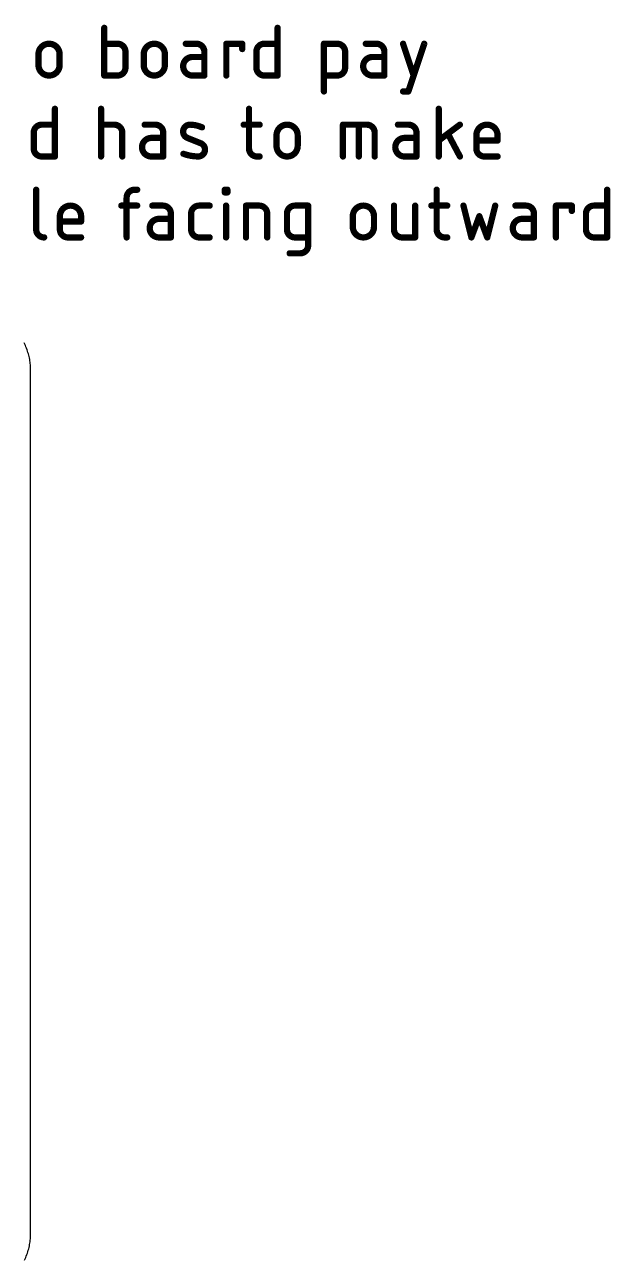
# Model space of a CAD drawing. Extents: x -4.1 to 63.7, y 0.3 to 51.7.
# Drawn here: x 40 to 63.7, y 1.7 to 51.7 of the extents above; entities that cross this region are included whole.
import ezdxf

# ---------------------------------------------------------------- set-up
doc = ezdxf.new("R2010")
doc.units = 0
doc.layers.add('20', color=141, linetype='CONTINUOUS')

msp = doc.modelspace()

# ---------------------------------------------------------------- linework, layer by layer
at = {"layer": '20'}
for p, q in [((39.959, 38.8025), (39.9319, 38.8566)), ((39.9847, 38.748), (39.959, 38.8025)), ((40.0088, 38.693), (39.9847, 38.748)), ((40.0315, 38.6378), (40.0088, 38.693)), ((40.0527, 38.5823), (40.0315, 38.6378)), ((40.0724, 38.5265), (40.0527, 38.5823)), ((40.0906, 38.4707), (40.0724, 38.5265)), ((40.1074, 38.4147), (40.0906, 38.4707)), ((40.1227, 38.3587), (40.1074, 38.4147)), ((40.1365, 38.3027), (40.1227, 38.3587)), ((40.1489, 38.2468), (40.1365, 38.3027)), ((40.1599, 38.191), (40.1489, 38.2468)), ((40.1696, 38.1354), (40.1599, 38.191)), ((40.1778, 38.08), (40.1696, 38.1354)), ((40.1847, 38.0248), (40.1778, 38.08)), ((40.1903, 37.97), (40.1847, 38.0248)), ((40.1946, 37.9155), (40.1903, 37.97)), ((40.1976, 37.8613), (40.1946, 37.9155)), ((40.1994, 37.8076), (40.1976, 37.8613)), ((40.2, 37.7543), (40.1994, 37.8076)), ((40.2, 2.8109), (40.2, 37.7543)), ((40.1769, 2.4716), (40.1841, 2.5291)), ((40.1841, 2.5291), (40.1899, 2.5862)), ((40.1899, 2.5862), (40.1944, 2.643)), ((40.1944, 2.643), (40.1975, 2.6994)), ((40.1975, 2.6994), (40.1994, 2.7554)), ((40.1994, 2.7554), (40.2, 2.8109)), ((40.0465, 1.9485), (40.0671, 2.0065)), ((40.0671, 2.0065), (40.0861, 2.0647)), ((40.0861, 2.0647), (40.1035, 2.123)), ((40.1035, 2.123), (40.1194, 2.1813)), ((40.1194, 2.1813), (40.1339, 2.2396)), ((40.1339, 2.2396), (40.1468, 2.2978)), ((40.1468, 2.2978), (40.1583, 2.356)), ((40.1583, 2.356), (40.1683, 2.4139)), ((40.1683, 2.4139), (40.1769, 2.4716)), ((39.949, 1.719), (39.9757, 1.7759)), ((39.9757, 1.7759), (40.0008, 1.8331)), ((40.0008, 1.8331), (40.0245, 1.8906)), ((40.0245, 1.8906), (40.0465, 1.9485))]:
    msp.add_line(p, q, dxfattribs=at)
at = {"layer": '20', "const_width": 0.254}
for points in [[(43.1813, 51.6106), (43.1813, 49.6802)], [(50.2012, 51.6106), (50.2012, 49.6802)], [(43.7175, 50.9671), (43.1813, 50.9671)], [(46.9133, 50.9671), (46.4843, 50.9671)], [(48.1267, 49.6802), (48.1267, 50.9671)], [(48.1267, 50.9671), (48.7701, 50.9671)], [(48.7701, 50.9671), (48.7701, 50.7526)], [(49.665, 50.9671), (50.2012, 50.9671)], [(52.0797, 49.0367), (52.0797, 50.9671)], [(52.0797, 50.9671), (52.6159, 50.9671)], [(54.2051, 50.9671), (53.7761, 50.9671)], [(55.2843, 50.9671), (55.7132, 49.6802)], [(55.4987, 49.0367), (56.1422, 50.9671)], [(40.5154, 50.1092), (40.5154, 50.5382)], [(41.3733, 50.5382), (41.3733, 50.1092)], [(44.0393, 50.0019), (44.0393, 50.6454)], [(44.7792, 50.1092), (44.7792, 50.5382)], [(45.6372, 50.5382), (45.6372, 50.1092)], [(47.2351, 50.4309), (46.7525, 50.4309)], [(47.2351, 49.6802), (47.2351, 50.6454)], [(49.3432, 50.0019), (49.3432, 50.6454)], [(52.9377, 50.6454), (52.9377, 50.0019)], [(54.5268, 50.4309), (54.0442, 50.4309)], [(54.5268, 49.6802), (54.5268, 50.6454)], [(43.1813, 49.6802), (43.7175, 49.6802)], [(46.7525, 49.6802), (47.2351, 49.6802)], [(50.2012, 49.6802), (49.665, 49.6802)], [(52.6159, 49.6802), (52.0797, 49.6802)], [(54.0442, 49.6802), (54.5268, 49.6802)], [(55.2843, 49.0367), (55.4987, 49.0367)], [(41.1828, 48.334), (41.1828, 46.4036)], [(43.0526, 46.4036), (43.0526, 48.334)], [(49.0452, 48.334), (49.0452, 46.7253)], [(56.7293, 46.4036), (56.7293, 48.334)], [(40.6466, 47.6905), (41.1828, 47.6905)], [(43.0526, 47.6905), (43.5888, 47.6905)], [(45.2485, 47.6905), (44.8195, 47.6905)], [(48.8307, 47.6905), (49.4742, 47.6905)], [(52.8488, 46.4036), (52.8488, 47.6905)], [(52.8488, 47.6905), (53.814, 47.6905)], [(53.4922, 46.4036), (53.4922, 47.6905)], [(55.5063, 47.6905), (55.0774, 47.6905)], [(57.5873, 47.6905), (56.7293, 47.0471)], [(40.3248, 46.7253), (40.3248, 47.3688)], [(43.9105, 47.3688), (43.9105, 46.4036)], [(45.5702, 47.1543), (45.0876, 47.1543)], [(45.5702, 46.4036), (45.5702, 47.3688)], [(47.0865, 46.9398), (46.5503, 47.1543)], [(50.1589, 46.8326), (50.1589, 47.2616)], [(51.0169, 47.2616), (51.0169, 46.8326)], [(54.1357, 47.3688), (54.1357, 46.4036)], [(55.8281, 47.1543), (55.3455, 47.1543)], [(55.8281, 46.4036), (55.8281, 47.3688)], [(57.5873, 46.4036), (57.1047, 47.3152)], [(58.254, 46.7253), (58.254, 47.2616)], [(59.1119, 47.0471), (58.254, 47.0471)], [(59.1119, 47.2616), (59.1119, 47.0471)], [(41.1828, 46.4036), (40.6466, 46.4036)], [(45.0876, 46.4036), (45.5702, 46.4036)], [(49.367, 46.4036), (49.4742, 46.4036)], [(55.3455, 46.4036), (55.8281, 46.4036)], [(59.1119, 46.4036), (58.5757, 46.4036)], [(40.4239, 45.0574), (40.4239, 43.4487)], [(44.4092, 45.0574), (44.5165, 45.0574)], [(48.0625, 44.9502), (48.0625, 45.0574)], [(48.0625, 45.0574), (48.1697, 45.0574)], [(48.1697, 44.9502), (48.0625, 44.9502)], [(48.1697, 45.0574), (48.1697, 44.9502)], [(56.6459, 45.0574), (56.6459, 43.4487)], [(63.5524, 45.0574), (63.5524, 43.127)], [(43.873, 44.4139), (44.5165, 44.4139)], [(44.0875, 43.127), (44.0875, 44.7357)], [(45.5574, 44.4139), (45.1285, 44.4139)], [(47.0224, 44.4139), (47.4514, 44.4139)], [(48.1161, 43.127), (48.1161, 44.4139)], [(48.923, 43.127), (48.923, 44.4139)], [(48.923, 44.4139), (49.4592, 44.4139)], [(50.9044, 44.4139), (51.4407, 44.4139)], [(51.4407, 44.4139), (51.4407, 42.8053)], [(54.9171, 44.4139), (54.9171, 43.4487)], [(55.775, 43.127), (55.775, 44.4139)], [(56.4314, 44.4139), (57.0749, 44.4139)], [(57.7305, 44.4139), (58.0522, 43.127)], [(58.6957, 43.127), (59.0174, 44.4139)], [(60.2645, 44.4139), (59.8355, 44.4139)], [(61.4779, 43.127), (61.4779, 44.4139)], [(61.4779, 44.4139), (62.1213, 44.4139)], [(62.1213, 44.4139), (62.1213, 44.1994)], [(63.0162, 44.4139), (63.5524, 44.4139)], [(41.3841, 43.4487), (41.3841, 43.985)], [(42.2421, 43.985), (42.2421, 43.7705)], [(45.8792, 43.127), (45.8792, 44.0922)], [(46.7007, 43.4487), (46.7007, 44.0922)], [(49.781, 44.0922), (49.781, 43.127)], [(50.5827, 43.4487), (50.5827, 44.0922)], [(53.2486, 43.556), (53.2486, 43.985)], [(54.1066, 43.985), (54.1066, 43.556)], [(58.0522, 43.127), (58.374, 43.985)], [(58.374, 43.985), (58.6957, 43.127)], [(60.5862, 43.127), (60.5862, 44.0922)], [(62.6944, 43.4487), (62.6944, 44.0922)], [(42.2421, 43.7705), (41.3841, 43.7705)], [(45.8792, 43.8777), (45.3966, 43.8777)], [(60.5862, 43.8777), (60.1036, 43.8777)], [(42.2421, 43.127), (41.7058, 43.127)], [(45.3966, 43.127), (45.8792, 43.127)], [(47.4514, 43.127), (47.0224, 43.127)], [(51.4407, 43.127), (50.9044, 43.127)], [(55.2388, 43.127), (55.775, 43.127)], [(56.9677, 43.127), (57.0749, 43.127)], [(60.1036, 43.127), (60.5862, 43.127)], [(63.5524, 43.127), (63.0162, 43.127)], [(51.1189, 42.4835), (50.69, 42.4835)]]:
    msp.add_lwpolyline(points, dxfattribs=at)
at = {"layer": '20'}
for points, const_width in [([(43.2448, 51.6106, 1), (43.1178, 51.6106)], 0.127), ([(50.2647, 51.6106, 1), (50.1377, 51.6106)], 0.127), ([(41.3733, 50.5382, 1), (40.5154, 50.5382)], 0.254), ([(43.1813, 51.0306, 1), (43.1813, 50.9036)], 0.127), ([(44.0393, 50.6454, 0.4142), (43.7175, 50.9671)], 0.254), ([(43.7175, 51.0306, 1), (43.7175, 50.9036)], 0.127), ([(43.7175, 50.9036, 1), (43.7175, 51.0306)], 0.127), ([(45.6372, 50.5382, 1), (44.7792, 50.5382)], 0.254), ([(46.4843, 51.0306, 1), (46.4843, 50.9036)], 0.127), ([(47.2351, 50.6454, 0.4142), (46.9133, 50.9671)], 0.254), ([(46.9133, 51.0306, 1), (46.9133, 50.9036)], 0.127), ([(46.9133, 50.9036, 1), (46.9133, 51.0306)], 0.127), ([(48.1902, 50.9671, 1), (48.0632, 50.9671)], 0.127), ([(48.1267, 51.0306, 1), (48.1267, 50.9036)], 0.127), ([(48.8336, 50.9671, 1), (48.7066, 50.9671)], 0.127), ([(48.7701, 50.9036, 1), (48.7701, 51.0306)], 0.127), ([(49.665, 50.9671, 0.4142), (49.3432, 50.6454)], 0.254), ([(49.665, 51.0306, 1), (49.665, 50.9036)], 0.127), ([(49.665, 50.9036, 1), (49.665, 51.0306)], 0.127), ([(50.2012, 50.9036, 1), (50.2012, 51.0306)], 0.127), ([(52.1432, 50.9671, 1), (52.0162, 50.9671)], 0.127), ([(52.0797, 51.0306, 1), (52.0797, 50.9036)], 0.127), ([(52.9377, 50.6454, 0.4142), (52.6159, 50.9671)], 0.254), ([(52.6159, 51.0306, 1), (52.6159, 50.9036)], 0.127), ([(52.6159, 50.9036, 1), (52.6159, 51.0306)], 0.127), ([(53.7761, 51.0306, 1), (53.7761, 50.9036)], 0.127), ([(54.5268, 50.6454, 0.4142), (54.2051, 50.9671)], 0.254), ([(54.2051, 51.0306, 1), (54.2051, 50.9036)], 0.127), ([(54.2051, 50.9036, 1), (54.2051, 51.0306)], 0.127), ([(55.3445, 50.9872, 1), (55.224, 50.9471)], 0.127), ([(56.2025, 50.9471, 1), (56.082, 50.9872)], 0.127), ([(40.5789, 50.5382, 1), (40.4519, 50.5382)], 0.127), ([(40.4519, 50.5382, 1), (40.5789, 50.5382)], 0.127), ([(41.4368, 50.5382, 1), (41.3098, 50.5382)], 0.127), ([(41.3098, 50.5382, 1), (41.4368, 50.5382)], 0.127), ([(44.1028, 50.6454, 1), (43.9758, 50.6454)], 0.127), ([(43.9758, 50.6454, 1), (44.1028, 50.6454)], 0.127), ([(44.8427, 50.5382, 1), (44.7157, 50.5382)], 0.127), ([(44.7157, 50.5382, 1), (44.8427, 50.5382)], 0.127), ([(45.7007, 50.5382, 1), (45.5737, 50.5382)], 0.127), ([(45.5737, 50.5382, 1), (45.7007, 50.5382)], 0.127), ([(46.7525, 50.4309, 1), (46.7525, 49.6802)], 0.254), ([(46.7525, 50.4944, 1), (46.7525, 50.3674)], 0.127), ([(46.7525, 50.3674, 1), (46.7525, 50.4944)], 0.127), ([(47.2986, 50.6454, 1), (47.1716, 50.6454)], 0.127), ([(47.1716, 50.6454, 1), (47.2986, 50.6454)], 0.127), ([(47.2351, 50.3674, 1), (47.2351, 50.4944)], 0.127), ([(48.7066, 50.7526, 1), (48.8336, 50.7526)], 0.127), ([(49.4067, 50.6454, 1), (49.2797, 50.6454)], 0.127), ([(49.2797, 50.6454, 1), (49.4067, 50.6454)], 0.127), ([(53.0012, 50.6454, 1), (52.8742, 50.6454)], 0.127), ([(52.8742, 50.6454, 1), (53.0012, 50.6454)], 0.127), ([(54.0442, 50.4309, 1), (54.0442, 49.6802)], 0.254), ([(54.0442, 50.4944, 1), (54.0442, 50.3674)], 0.127), ([(54.0442, 50.3674, 1), (54.0442, 50.4944)], 0.127), ([(54.5903, 50.6454, 1), (54.4633, 50.6454)], 0.127), ([(54.4633, 50.6454, 1), (54.5903, 50.6454)], 0.127), ([(54.5268, 50.3674, 1), (54.5268, 50.4944)], 0.127), ([(40.5154, 50.1092, 1), (41.3733, 50.1092)], 0.254), ([(40.5789, 50.1092, 1), (40.4519, 50.1092)], 0.127), ([(40.4519, 50.1092, 1), (40.5789, 50.1092)], 0.127), ([(41.4368, 50.1092, 1), (41.3098, 50.1092)], 0.127), ([(41.3098, 50.1092, 1), (41.4368, 50.1092)], 0.127), ([(43.7175, 49.6802, 0.4142), (44.0393, 50.0019)], 0.254), ([(44.1028, 50.0019, 1), (43.9758, 50.0019)], 0.127), ([(43.9758, 50.0019, 1), (44.1028, 50.0019)], 0.127), ([(44.7792, 50.1092, 1), (45.6372, 50.1092)], 0.254), ([(44.8427, 50.1092, 1), (44.7157, 50.1092)], 0.127), ([(44.7157, 50.1092, 1), (44.8427, 50.1092)], 0.127), ([(45.7007, 50.1092, 1), (45.5737, 50.1092)], 0.127), ([(45.5737, 50.1092, 1), (45.7007, 50.1092)], 0.127), ([(49.3432, 50.0019, 0.4142), (49.665, 49.6802)], 0.254), ([(49.4067, 50.0019, 1), (49.2797, 50.0019)], 0.127), ([(49.2797, 50.0019, 1), (49.4067, 50.0019)], 0.127), ([(52.6159, 49.6802, 0.4142), (52.9377, 50.0019)], 0.254), ([(53.0012, 50.0019, 1), (52.8742, 50.0019)], 0.127), ([(52.8742, 50.0019, 1), (53.0012, 50.0019)], 0.127), ([(43.1813, 49.7437, 1), (43.1813, 49.6167)], 0.127), ([(43.1178, 49.6802, 1), (43.2448, 49.6802)], 0.127), ([(43.7175, 49.7437, 1), (43.7175, 49.6167)], 0.127), ([(43.7175, 49.6167, 1), (43.7175, 49.7437)], 0.127), ([(46.7525, 49.7437, 1), (46.7525, 49.6167)], 0.127), ([(46.7525, 49.6167, 1), (46.7525, 49.7437)], 0.127), ([(47.1716, 49.6802, 1), (47.2986, 49.6802)], 0.127), ([(47.2351, 49.6167, 1), (47.2351, 49.7437)], 0.127), ([(48.0632, 49.6802, 1), (48.1902, 49.6802)], 0.127), ([(49.665, 49.7437, 1), (49.665, 49.6167)], 0.127), ([(49.665, 49.6167, 1), (49.665, 49.7437)], 0.127), ([(50.1377, 49.6802, 1), (50.2647, 49.6802)], 0.127), ([(50.2012, 49.6167, 1), (50.2012, 49.7437)], 0.127), ([(52.0797, 49.7437, 1), (52.0797, 49.6167)], 0.127), ([(52.6159, 49.7437, 1), (52.6159, 49.6167)], 0.127), ([(52.6159, 49.6167, 1), (52.6159, 49.7437)], 0.127), ([(54.0442, 49.7437, 1), (54.0442, 49.6167)], 0.127), ([(54.0442, 49.6167, 1), (54.0442, 49.7437)], 0.127), ([(54.4633, 49.6802, 1), (54.5903, 49.6802)], 0.127), ([(54.5268, 49.6167, 1), (54.5268, 49.7437)], 0.127), ([(55.653, 49.6601, 1), (55.7735, 49.7003)], 0.127), ([(52.0162, 49.0367, 1), (52.1432, 49.0367)], 0.127), ([(55.2843, 49.1002, 1), (55.2843, 48.9732)], 0.127), ([(55.4385, 49.0568, 1), (55.559, 49.0167)], 0.127), ([(55.4987, 48.9732, 1), (55.4987, 49.1002)], 0.127), ([(41.2463, 48.334, 1), (41.1193, 48.334)], 0.127), ([(43.1161, 48.334, 1), (42.9891, 48.334)], 0.127), ([(49.1087, 48.334, 1), (48.9817, 48.334)], 0.127), ([(56.7928, 48.334, 1), (56.6658, 48.334)], 0.127), ([(40.6466, 47.6905, 0.4142), (40.3248, 47.3688)], 0.254), ([(40.6466, 47.754, 1), (40.6466, 47.627)], 0.127), ([(40.6466, 47.627, 1), (40.6466, 47.754)], 0.127), ([(41.1828, 47.627, 1), (41.1828, 47.754)], 0.127), ([(43.0526, 47.754, 1), (43.0526, 47.627)], 0.127), ([(43.9105, 47.3688, 0.4142), (43.5888, 47.6905)], 0.254), ([(43.5888, 47.754, 1), (43.5888, 47.627)], 0.127), ([(43.5888, 47.627, 1), (43.5888, 47.754)], 0.127), ([(44.8195, 47.754, 1), (44.8195, 47.627)], 0.127), ([(45.5702, 47.3688, 0.4142), (45.2485, 47.6905)], 0.254), ([(45.2485, 47.754, 1), (45.2485, 47.627)], 0.127), ([(45.2485, 47.627, 1), (45.2485, 47.754)], 0.127), ([(46.6576, 47.6905, 0.8318), (46.5503, 47.1543)], 0.254), ([(47.1402, 47.5833, 0.1025), (46.6576, 47.6905)], 0.254), ([(46.6585, 47.754, 1), (46.6567, 47.627)], 0.127), ([(46.6567, 47.627, 1), (46.6585, 47.754)], 0.127), ([(47.1141, 47.5254, 1), (47.1662, 47.6412)], 0.127), ([(48.8307, 47.754, 1), (48.8307, 47.627)], 0.127), ([(49.4742, 47.627, 1), (49.4742, 47.754)], 0.127), ([(51.0169, 47.2616, 1), (50.1589, 47.2616)], 0.254), ([(52.9123, 47.6905, 1), (52.7853, 47.6905)], 0.127), ([(52.8488, 47.754, 1), (52.8488, 47.627)], 0.127), ([(53.5557, 47.6905, 1), (53.4287, 47.6905)], 0.127), ([(54.1357, 47.3688, 0.4142), (53.814, 47.6905)], 0.254), ([(53.814, 47.754, 1), (53.814, 47.627)], 0.127), ([(53.814, 47.627, 1), (53.814, 47.754)], 0.127), ([(55.0774, 47.754, 1), (55.0774, 47.627)], 0.127), ([(55.8281, 47.3688, 0.4142), (55.5063, 47.6905)], 0.254), ([(55.5063, 47.754, 1), (55.5063, 47.627)], 0.127), ([(55.5063, 47.627, 1), (55.5063, 47.754)], 0.127), ([(57.6254, 47.6397, 1), (57.5492, 47.7413)], 0.127), ([(59.1119, 47.2616, 1), (58.254, 47.2616)], 0.254), ([(40.3883, 47.3688, 1), (40.2613, 47.3688)], 0.127), ([(40.2613, 47.3688, 1), (40.3883, 47.3688)], 0.127), ([(43.974, 47.3688, 1), (43.847, 47.3688)], 0.127), ([(43.847, 47.3688, 1), (43.974, 47.3688)], 0.127), ([(45.0876, 47.1543, 1), (45.0876, 46.4036)], 0.254), ([(45.0876, 47.2178, 1), (45.0876, 47.0908)], 0.127), ([(45.0876, 47.0908, 1), (45.0876, 47.2178)], 0.127), ([(45.6337, 47.3688, 1), (45.5067, 47.3688)], 0.127), ([(45.5067, 47.3688, 1), (45.6337, 47.3688)], 0.127), ([(45.5702, 47.0908, 1), (45.5702, 47.2178)], 0.127), ([(46.5739, 47.2133, 1), (46.5267, 47.0954)], 0.127), ([(46.5267, 47.0954, 1), (46.5739, 47.2133)], 0.127), ([(46.9793, 46.4036, 0.8318), (47.0865, 46.9398)], 0.254), ([(47.1101, 46.9988, 1), (47.063, 46.8809)], 0.127), ([(47.063, 46.8809, 1), (47.1101, 46.9988)], 0.127), ([(50.2224, 47.2616, 1), (50.0954, 47.2616)], 0.127), ([(50.0954, 47.2616, 1), (50.2224, 47.2616)], 0.127), ([(51.0804, 47.2616, 1), (50.9534, 47.2616)], 0.127), ([(50.9534, 47.2616, 1), (51.0804, 47.2616)], 0.127), ([(54.1992, 47.3688, 1), (54.0722, 47.3688)], 0.127), ([(54.0722, 47.3688, 1), (54.1992, 47.3688)], 0.127), ([(55.3455, 47.1543, 1), (55.3455, 46.4036)], 0.254), ([(55.3455, 47.2178, 1), (55.3455, 47.0908)], 0.127), ([(55.3455, 47.0908, 1), (55.3455, 47.2178)], 0.127), ([(55.8916, 47.3688, 1), (55.7646, 47.3688)], 0.127), ([(55.7646, 47.3688, 1), (55.8916, 47.3688)], 0.127), ([(55.8281, 47.0908, 1), (55.8281, 47.2178)], 0.127), ([(56.6912, 47.0979, 1), (56.7674, 46.9963)], 0.127), ([(57.1608, 47.3449, 1), (57.0486, 47.2855)], 0.127), ([(58.3175, 47.2616, 1), (58.1905, 47.2616)], 0.127), ([(58.1905, 47.2616, 1), (58.3175, 47.2616)], 0.127), ([(58.254, 47.1106, 1), (58.254, 46.9836)], 0.127), ([(59.1754, 47.2616, 1), (59.0484, 47.2616)], 0.127), ([(59.0484, 47.2616, 1), (59.1754, 47.2616)], 0.127), ([(59.0484, 47.0471, 1), (59.1754, 47.0471)], 0.127), ([(59.1119, 46.9836, 1), (59.1119, 47.1106)], 0.127), ([(40.3248, 46.7253, 0.4142), (40.6466, 46.4036)], 0.254), ([(40.3883, 46.7253, 1), (40.2613, 46.7253)], 0.127), ([(40.2613, 46.7253, 1), (40.3883, 46.7253)], 0.127), ([(40.6466, 46.4671, 1), (40.6466, 46.3401)], 0.127), ([(40.6466, 46.3401, 1), (40.6466, 46.4671)], 0.127), ([(41.1828, 46.3401, 1), (41.1828, 46.4671)], 0.127), ([(45.0876, 46.4671, 1), (45.0876, 46.3401)], 0.127), ([(45.0876, 46.3401, 1), (45.0876, 46.4671)], 0.127), ([(45.5702, 46.3401, 1), (45.5702, 46.4671)], 0.127), ([(46.411, 46.5706, 1), (46.3679, 46.4511)], 0.127), ([(46.3895, 46.5108, 0.083), (46.9793, 46.4036)], 0.254), ([(46.9802, 46.4671, 1), (46.9784, 46.3401)], 0.127), ([(46.9784, 46.3401, 1), (46.9802, 46.4671)], 0.127), ([(49.0452, 46.7253, 0.4142), (49.367, 46.4036)], 0.254), ([(49.1087, 46.7253, 1), (48.9817, 46.7253)], 0.127), ([(48.9817, 46.7253, 1), (49.1087, 46.7253)], 0.127), ([(49.367, 46.4671, 1), (49.367, 46.3401)], 0.127), ([(49.367, 46.3401, 1), (49.367, 46.4671)], 0.127), ([(49.4742, 46.3401, 1), (49.4742, 46.4671)], 0.127), ([(50.1589, 46.8326, 1), (51.0169, 46.8326)], 0.254), ([(50.2224, 46.8326, 1), (50.0954, 46.8326)], 0.127), ([(50.0954, 46.8326, 1), (50.2224, 46.8326)], 0.127), ([(51.0804, 46.8326, 1), (50.9534, 46.8326)], 0.127), ([(50.9534, 46.8326, 1), (51.0804, 46.8326)], 0.127), ([(55.3455, 46.4671, 1), (55.3455, 46.3401)], 0.127), ([(55.3455, 46.3401, 1), (55.3455, 46.4671)], 0.127), ([(55.8281, 46.3401, 1), (55.8281, 46.4671)], 0.127), ([(58.254, 46.7253, 0.4142), (58.5757, 46.4036)], 0.254), ([(58.3175, 46.7253, 1), (58.1905, 46.7253)], 0.127), ([(58.1905, 46.7253, 1), (58.3175, 46.7253)], 0.127), ([(58.5757, 46.4671, 1), (58.5757, 46.3401)], 0.127), ([(58.5757, 46.3401, 1), (58.5757, 46.4671)], 0.127), ([(59.1119, 46.3401, 1), (59.1119, 46.4671)], 0.127), ([(41.1193, 46.4036, 1), (41.2463, 46.4036)], 0.127), ([(42.9891, 46.4036, 1), (43.1161, 46.4036)], 0.127), ([(43.847, 46.4036, 1), (43.974, 46.4036)], 0.127), ([(45.5067, 46.4036, 1), (45.6337, 46.4036)], 0.127), ([(52.7853, 46.4036, 1), (52.9123, 46.4036)], 0.127), ([(53.4287, 46.4036, 1), (53.5557, 46.4036)], 0.127), ([(54.0722, 46.4036, 1), (54.1992, 46.4036)], 0.127), ([(55.7646, 46.4036, 1), (55.8916, 46.4036)], 0.127), ([(56.6658, 46.4036, 1), (56.7928, 46.4036)], 0.127), ([(57.5312, 46.3739, 1), (57.6434, 46.4333)], 0.127), ([(40.4874, 45.0574, 1), (40.3604, 45.0574)], 0.127), ([(44.4092, 45.0574, 0.4142), (44.0875, 44.7357)], 0.254), ([(44.4092, 45.1209, 1), (44.4092, 44.9939)], 0.127), ([(44.4092, 44.9939, 1), (44.4092, 45.1209)], 0.127), ([(44.5165, 44.9939, 1), (44.5165, 45.1209)], 0.127), ([(48.126, 45.0574, 1), (47.999, 45.0574)], 0.127), ([(48.0625, 45.1209, 1), (48.0625, 44.9939)], 0.127), ([(48.0625, 45.0137, 1), (48.0625, 44.8867)], 0.127), ([(48.2332, 45.0574, 1), (48.1062, 45.0574)], 0.127), ([(48.1697, 44.9939, 1), (48.1697, 45.1209)], 0.127), ([(48.1697, 44.8867, 1), (48.1697, 45.0137)], 0.127), ([(56.7094, 45.0574, 1), (56.5824, 45.0574)], 0.127), ([(63.6159, 45.0574, 1), (63.4889, 45.0574)], 0.127), ([(42.242, 43.985, 1), (41.3841, 43.985)], 0.254), ([(43.873, 44.4774, 1), (43.873, 44.3504)], 0.127), ([(44.151, 44.7357, 1), (44.024, 44.7357)], 0.127), ([(44.024, 44.7357, 1), (44.151, 44.7357)], 0.127), ([(44.5165, 44.3504, 1), (44.5165, 44.4774)], 0.127), ([(45.1285, 44.4774, 1), (45.1285, 44.3504)], 0.127), ([(45.8792, 44.0922, 0.4142), (45.5574, 44.4139)], 0.254), ([(45.5574, 44.4774, 1), (45.5574, 44.3504)], 0.127), ([(45.5574, 44.3504, 1), (45.5574, 44.4774)], 0.127), ([(47.0224, 44.4139, 0.4142), (46.7007, 44.0922)], 0.254), ([(47.0224, 44.4774, 1), (47.0224, 44.3504)], 0.127), ([(47.0224, 44.3504, 1), (47.0224, 44.4774)], 0.127), ([(47.4514, 44.3504, 1), (47.4514, 44.4774)], 0.127), ([(47.999, 44.9502, 1), (48.126, 44.9502)], 0.127), ([(48.1796, 44.4139, 1), (48.0526, 44.4139)], 0.127), ([(48.1062, 44.9502, 1), (48.2332, 44.9502)], 0.127), ([(48.9865, 44.4139, 1), (48.8595, 44.4139)], 0.127), ([(48.923, 44.4774, 1), (48.923, 44.3504)], 0.127), ([(49.781, 44.0922, 0.4142), (49.4592, 44.4139)], 0.254), ([(49.4592, 44.4774, 1), (49.4592, 44.3504)], 0.127), ([(49.4592, 44.3504, 1), (49.4592, 44.4774)], 0.127), ([(50.9044, 44.4139, 0.4142), (50.5827, 44.0922)], 0.254), ([(50.9044, 44.4774, 1), (50.9044, 44.3504)], 0.127), ([(50.9044, 44.3504, 1), (50.9044, 44.4774)], 0.127), ([(51.5042, 44.4139, 1), (51.3772, 44.4139)], 0.127), ([(51.4407, 44.3504, 1), (51.4407, 44.4774)], 0.127), ([(54.1066, 43.985, 1), (53.2486, 43.985)], 0.254), ([(54.9806, 44.4139, 1), (54.8536, 44.4139)], 0.127), ([(55.8385, 44.4139, 1), (55.7115, 44.4139)], 0.127), ([(56.4314, 44.4774, 1), (56.4314, 44.3504)], 0.127), ([(57.0749, 44.3504, 1), (57.0749, 44.4774)], 0.127), ([(57.7921, 44.4293, 1), (57.6689, 44.3985)], 0.127), ([(59.079, 44.3985, 1), (58.9558, 44.4293)], 0.127), ([(59.8355, 44.4774, 1), (59.8355, 44.3504)], 0.127), ([(60.5862, 44.0922, 0.4142), (60.2645, 44.4139)], 0.254), ([(60.2645, 44.4774, 1), (60.2645, 44.3504)], 0.127), ([(60.2645, 44.3504, 1), (60.2645, 44.4774)], 0.127), ([(61.5414, 44.4139, 1), (61.4144, 44.4139)], 0.127), ([(61.4779, 44.4774, 1), (61.4779, 44.3504)], 0.127), ([(62.1848, 44.4139, 1), (62.0578, 44.4139)], 0.127), ([(62.1213, 44.3504, 1), (62.1213, 44.4774)], 0.127), ([(63.0162, 44.4139, 0.4142), (62.6944, 44.0922)], 0.254), ([(63.0162, 44.4774, 1), (63.0162, 44.3504)], 0.127), ([(63.0162, 44.3504, 1), (63.0162, 44.4774)], 0.127), ([(63.5524, 44.3504, 1), (63.5524, 44.4774)], 0.127), ([(41.4476, 43.985, 1), (41.3206, 43.985)], 0.127), ([(41.3206, 43.985, 1), (41.4476, 43.985)], 0.127), ([(42.3056, 43.985, 1), (42.1786, 43.985)], 0.127), ([(42.1786, 43.985, 1), (42.3055, 43.985)], 0.127), ([(45.9427, 44.0922, 1), (45.8157, 44.0922)], 0.127), ([(45.8157, 44.0922, 1), (45.9427, 44.0922)], 0.127), ([(46.7642, 44.0922, 1), (46.6372, 44.0922)], 0.127), ([(46.6372, 44.0922, 1), (46.7642, 44.0922)], 0.127), ([(49.8445, 44.0922, 1), (49.7175, 44.0922)], 0.127), ([(49.7175, 44.0922, 1), (49.8445, 44.0922)], 0.127), ([(50.6462, 44.0922, 1), (50.5192, 44.0922)], 0.127), ([(50.5192, 44.0922, 1), (50.6462, 44.0922)], 0.127), ([(53.3121, 43.985, 1), (53.1851, 43.985)], 0.127), ([(53.1851, 43.985, 1), (53.3121, 43.985)], 0.127), ([(54.1701, 43.985, 1), (54.0431, 43.985)], 0.127), ([(54.0431, 43.985, 1), (54.1701, 43.985)], 0.127), ([(58.4334, 44.0072, 1), (58.3145, 43.9627)], 0.127), ([(58.4334, 43.9627, 1), (58.3145, 44.0072)], 0.127), ([(60.6497, 44.0922, 1), (60.5227, 44.0922)], 0.127), ([(60.5227, 44.0922, 1), (60.6497, 44.0922)], 0.127), ([(62.0578, 44.1994, 1), (62.1848, 44.1994)], 0.127), ([(62.7579, 44.0922, 1), (62.6309, 44.0922)], 0.127), ([(62.6309, 44.0922, 1), (62.7579, 44.0922)], 0.127), ([(40.4239, 43.4487, 0.4142), (40.7456, 43.127)], 0.254), ([(40.4874, 43.4487, 1), (40.3604, 43.4487)], 0.127), ([(41.3841, 43.834, 1), (41.3841, 43.707)], 0.127), ([(41.3841, 43.4487, 0.4142), (41.7058, 43.127)], 0.254), ([(41.4476, 43.4487, 1), (41.3206, 43.4487)], 0.127), ([(42.1786, 43.7705, 1), (42.3056, 43.7705)], 0.127), ([(42.2421, 43.707, 1), (42.2421, 43.834)], 0.127), ([(45.3966, 43.8777, 1), (45.3966, 43.127)], 0.254), ([(45.3966, 43.9412, 1), (45.3966, 43.8142)], 0.127), ([(45.3966, 43.8142, 1), (45.3966, 43.9412)], 0.127), ([(45.8792, 43.8142, 1), (45.8792, 43.9412)], 0.127), ([(46.7007, 43.4487, 0.4142), (47.0224, 43.127)], 0.254), ([(46.7642, 43.4487, 1), (46.6372, 43.4487)], 0.127), ([(50.5827, 43.4487, 0.4142), (50.9044, 43.127)], 0.254), ([(50.6462, 43.4487, 1), (50.5192, 43.4487)], 0.127), ([(53.2486, 43.556, 1), (54.1066, 43.556)], 0.254), ([(53.3121, 43.556, 1), (53.1851, 43.556)], 0.127), ([(53.1851, 43.556, 1), (53.3121, 43.556)], 0.127), ([(54.1701, 43.556, 1), (54.0431, 43.556)], 0.127), ([(54.0431, 43.556, 1), (54.1701, 43.556)], 0.127), ([(54.9171, 43.4487, 0.4142), (55.2388, 43.127)], 0.254), ([(54.9806, 43.4487, 1), (54.8536, 43.4487)], 0.127), ([(56.6459, 43.4487, 0.4142), (56.9677, 43.127)], 0.254), ([(56.7094, 43.4487, 1), (56.5824, 43.4487)], 0.127), ([(60.1036, 43.8777, 1), (60.1036, 43.127)], 0.254), ([(60.1036, 43.9412, 1), (60.1036, 43.8142)], 0.127), ([(60.1036, 43.8142, 1), (60.1036, 43.9412)], 0.127), ([(60.5862, 43.8142, 1), (60.5862, 43.9412)], 0.127), ([(62.6944, 43.4487, 0.4142), (63.0162, 43.127)], 0.254), ([(62.7579, 43.4487, 1), (62.6309, 43.4487)], 0.127), ([(40.3604, 43.4487, 1), (40.4874, 43.4487)], 0.127), ([(40.7456, 43.0635, 1), (40.7456, 43.1905)], 0.127), ([(41.3206, 43.4487, 1), (41.4476, 43.4487)], 0.127), ([(41.7058, 43.1905, 1), (41.7058, 43.0635)], 0.127), ([(41.7058, 43.0635, 1), (41.7058, 43.1905)], 0.127), ([(42.2421, 43.0635, 1), (42.2421, 43.1905)], 0.127), ([(44.024, 43.127, 1), (44.151, 43.127)], 0.127), ([(45.3966, 43.1905, 1), (45.3966, 43.0635)], 0.127), ([(45.3966, 43.0635, 1), (45.3966, 43.1905)], 0.127), ([(45.8157, 43.127, 1), (45.9427, 43.127)], 0.127), ([(45.8792, 43.0635, 1), (45.8792, 43.1905)], 0.127), ([(46.6372, 43.4487, 1), (46.7642, 43.4487)], 0.127), ([(47.0224, 43.1905, 1), (47.0224, 43.0635)], 0.127), ([(47.0224, 43.0635, 1), (47.0224, 43.1905)], 0.127), ([(47.4514, 43.0635, 1), (47.4514, 43.1905)], 0.127), ([(48.0526, 43.127, 1), (48.1796, 43.127)], 0.127), ([(48.8595, 43.127, 1), (48.9865, 43.127)], 0.127), ([(49.7175, 43.127, 1), (49.8445, 43.127)], 0.127), ([(50.5192, 43.4487, 1), (50.6462, 43.4487)], 0.127), ([(50.9044, 43.1905, 1), (50.9044, 43.0635)], 0.127), ([(50.9044, 43.0635, 1), (50.9044, 43.1905)], 0.127), ([(51.4407, 43.0635, 1), (51.4407, 43.1905)], 0.127), ([(54.8536, 43.4487, 1), (54.9806, 43.4487)], 0.127), ([(55.2388, 43.1905, 1), (55.2388, 43.0635)], 0.127), ([(55.2388, 43.0635, 1), (55.2388, 43.1905)], 0.127), ([(55.7115, 43.127, 1), (55.8385, 43.127)], 0.127), ([(55.775, 43.0635, 1), (55.775, 43.1905)], 0.127), ([(56.5824, 43.4487, 1), (56.7094, 43.4487)], 0.127), ([(56.9677, 43.1905, 1), (56.9677, 43.0635)], 0.127), ([(56.9677, 43.0635, 1), (56.9677, 43.1905)], 0.127), ([(57.0749, 43.0635, 1), (57.0749, 43.1905)], 0.127), ([(57.9928, 43.1493, 1), (58.1117, 43.1047)], 0.127), ([(57.9906, 43.1116, 1), (58.1138, 43.1424)], 0.127), ([(58.6341, 43.1424, 1), (58.7573, 43.1116)], 0.127), ([(58.6363, 43.1047, 1), (58.7552, 43.1493)], 0.127), ([(60.1036, 43.1905, 1), (60.1036, 43.0635)], 0.127), ([(60.1036, 43.0635, 1), (60.1036, 43.1905)], 0.127), ([(60.5227, 43.127, 1), (60.6497, 43.127)], 0.127), ([(60.5862, 43.0635, 1), (60.5862, 43.1905)], 0.127), ([(61.4144, 43.127, 1), (61.5414, 43.127)], 0.127), ([(62.6309, 43.4487, 1), (62.7579, 43.4487)], 0.127), ([(63.0162, 43.1905, 1), (63.0162, 43.0635)], 0.127), ([(63.0162, 43.0635, 1), (63.0162, 43.1905)], 0.127), ([(63.4889, 43.127, 1), (63.6159, 43.127)], 0.127), ([(63.5524, 43.0635, 1), (63.5524, 43.1905)], 0.127), ([(50.69, 42.547, 1), (50.69, 42.42)], 0.127), ([(51.1189, 42.4835, 0.4142), (51.4407, 42.8053)], 0.254), ([(51.1189, 42.547, 1), (51.1189, 42.42)], 0.127), ([(51.1189, 42.42, 1), (51.1189, 42.547)], 0.127), ([(51.5042, 42.8053, 1), (51.3772, 42.8053)], 0.127), ([(51.3772, 42.8053, 1), (51.5042, 42.8053)], 0.127)]:
    msp.add_lwpolyline(points, format="xyb", dxfattribs=dict(at, const_width=const_width))

doc.saveas('drawing.dxf')
